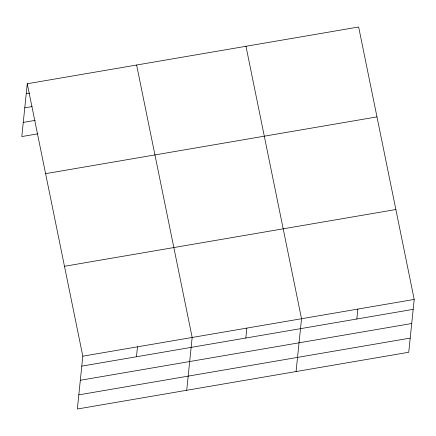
<?xml version="1.0" encoding="UTF-8"?>
<svg xmlns="http://www.w3.org/2000/svg" width="436" height="436" viewBox="0 0 436 436"><rect width="100%" height="100%" fill="white"/><g stroke="black" fill="none" stroke-linecap="round" stroke-linejoin="round"><path stroke-width="0.65" d="M27.261 83.745L82.813 356.196L77.352 409.012L408.739 352.255L414.2 299.434L358.648 26.988L27.261 83.745L21.8 136.566L37.801 133.825M136.463 356.757L137.487 346.827M186.712 390.285L192.167 337.464L136.615 65.013M245.822 338.025L246.847 328.095M296.071 371.554L301.527 318.732L245.975 46.287M356.839 319.01L357.863 309.086M26.231 93.669L29.566 93.102M24.77 107.828L32.106 106.569M23.261 122.412L35.267 120.352M45.589 173.653L376.982 116.892M64.479 266.287L395.866 209.525M82.813 356.196L414.2 299.434M81.783 366.12L413.175 309.358M80.322 380.274L411.709 323.517M78.812 394.858L410.205 338.102"/></g></svg>
